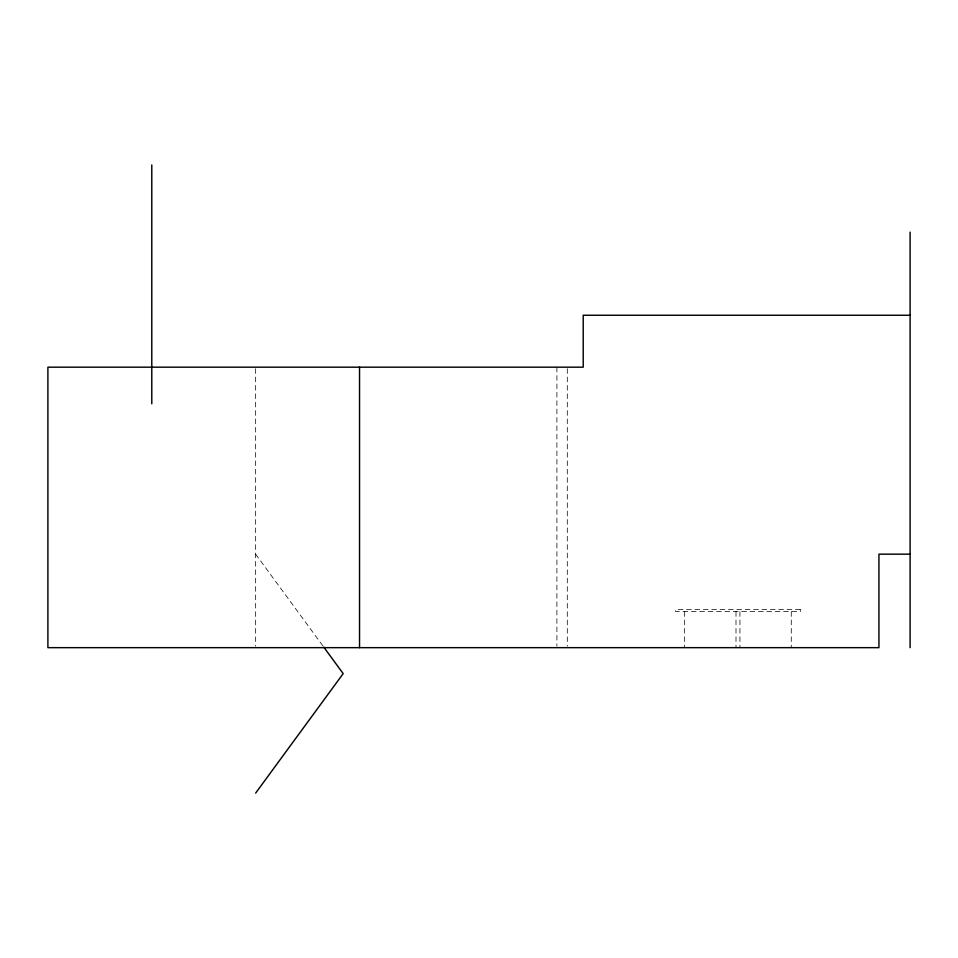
<?xml version="1.0" encoding="UTF-8"?>
<svg xmlns="http://www.w3.org/2000/svg" width="958" height="958" viewBox="0 0 958 958"><rect width="100%" height="100%" fill="white"/><g stroke="black" fill="none" stroke-linecap="round" stroke-linejoin="round"><path stroke-width="0.72" stroke-dasharray="4.79 3.59" d="M255.654 554.167L322.846 645.872M791.272 611.623L791.272 647.656M739.935 611.623L739.935 647.656M735.995 611.623L735.995 647.656M684.659 611.623L684.659 647.656M567.292 368.674L567.292 646.159M556.909 367.177L556.909 646.159M255.654 368.674L255.654 646.159M800.289 609.551L675.641 609.551L675.641 611.623L800.289 611.623L800.289 609.551"/><path stroke-width="1.44" d="M255.654 793.08L343.18 673.618L323.732 647.081M910.1 315.242L583.218 315.242L583.218 367.177L47.9 367.177L47.9 647.656L878.941 647.656L878.941 554.167L910.1 554.167M910.1 232.135L910.1 647.656M359.537 367.177L359.537 647.656M151.783 164.92L151.783 403.833"/></g></svg>
